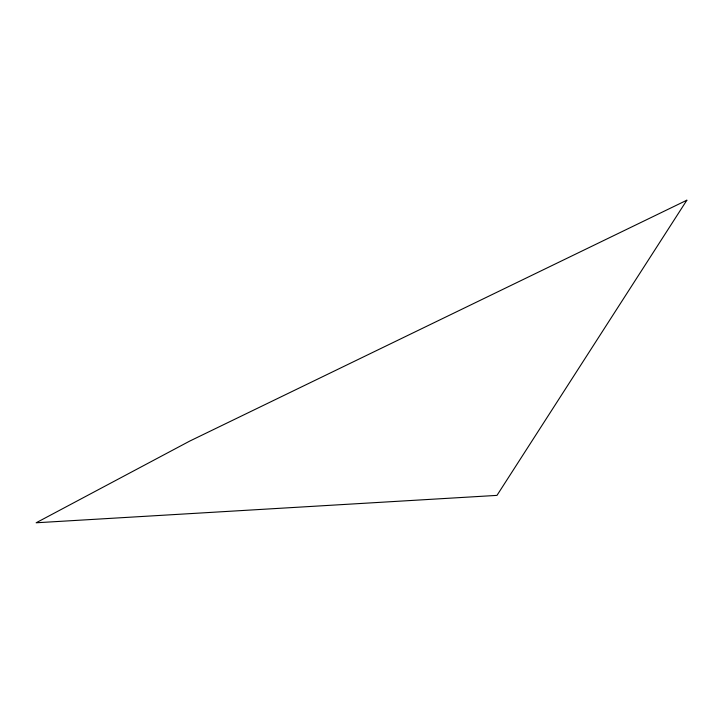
<?xml version="1.0" encoding="UTF-8"?>
<svg xmlns="http://www.w3.org/2000/svg" width="723" height="723" viewBox="0 0 723 723"><rect width="100%" height="100%" fill="white"/><g stroke="black" fill="none" stroke-linecap="round" stroke-linejoin="round"><path stroke-width="1.08" d="M686.85 200.217L496.981 495.382L36.15 522.783L189.733 441.084L686.85 200.217"/></g></svg>
